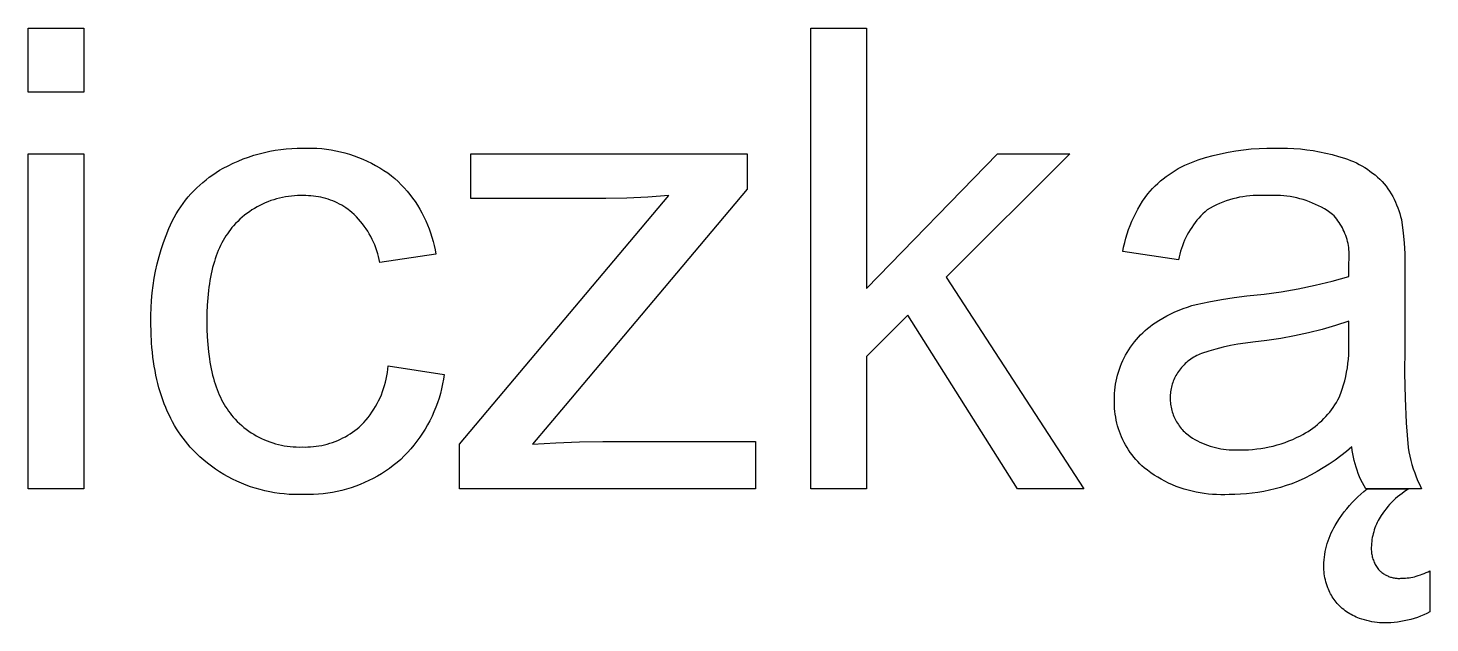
# Model space of a CAD drawing. Header units: millimetres. Extents: x -582 to 3448, y -204 to 2611.
# Drawn here: x 2549.9 to 2631.6, y -34.6 to 0.1 of the extents above; entities that cross this region are included whole.
import ezdxf

# ---------------------------------------------------------------- set-up
doc = ezdxf.new("R2010")
doc.units = ezdxf.units.MM
doc.header["$MEASUREMENT"] = 0
doc.layers.add('Domyslna', color=7, linetype='Continuous', true_color=0x000000)

msp = doc.modelspace()

# ---------------------------------------------------------------- linework, layer by layer
at = {"layer": 'Domyslna'}
for p, q in [((2549.904, -3.688), (2549.904, 0.054)), ((2549.904, 0.054), (2553.158, 0.054)), ((2553.158, 0.054), (2553.158, -3.688)), ((2595.501, -26.789), (2595.501, 0.054)), ((2595.501, 0.054), (2598.755, 0.054)), ((2598.755, 0.054), (2598.755, -15.119)), ((2553.158, -3.688), (2549.904, -3.688)), ((2549.904, -26.789), (2549.904, -7.267)), ((2549.904, -7.267), (2553.158, -7.267)), ((2553.158, -7.267), (2553.158, -26.789)), ((2563.051, -7.36), (2563.361, -7.271)), ((2563.361, -7.271), (2563.673, -7.192)), ((2563.673, -7.192), (2563.987, -7.123)), ((2563.987, -7.123), (2564.304, -7.066)), ((2564.304, -7.066), (2564.623, -7.019)), ((2564.623, -7.019), (2564.943, -6.983)), ((2564.943, -6.983), (2565.264, -6.959)), ((2565.264, -6.959), (2565.586, -6.945)), ((2565.586, -6.945), (2565.908, -6.942)), ((2565.908, -6.942), (2566.184, -6.935)), ((2566.184, -6.935), (2566.46, -6.937)), ((2566.46, -6.937), (2566.736, -6.949)), ((2566.736, -6.949), (2567.011, -6.971)), ((2567.011, -6.971), (2567.286, -7.002)), ((2567.286, -7.002), (2567.559, -7.042)), ((2567.559, -7.042), (2567.831, -7.092)), ((2567.831, -7.092), (2568.101, -7.151)), ((2568.101, -7.151), (2568.368, -7.219)), ((2568.368, -7.219), (2568.633, -7.297)), ((2568.633, -7.297), (2568.895, -7.384)), ((2575.689, -9.87), (2575.689, -7.267)), ((2575.689, -7.267), (2591.795, -7.267)), ((2591.795, -7.267), (2591.795, -9.341)), ((2598.755, -15.119), (2606.383, -7.267)), ((2610.585, -7.267), (2603.381, -14.463)), ((2606.383, -7.267), (2610.585, -7.267)), ((2618.937, -7.372), (2619.376, -7.264)), ((2619.376, -7.264), (2619.819, -7.172)), ((2619.819, -7.172), (2620.265, -7.095)), ((2620.265, -7.095), (2620.713, -7.033)), ((2620.713, -7.033), (2621.163, -6.987)), ((2621.163, -6.987), (2621.615, -6.956)), ((2621.615, -6.956), (2622.067, -6.941)), ((2622.067, -6.941), (2622.52, -6.942)), ((2622.52, -6.942), (2622.896, -6.936)), ((2622.896, -6.936), (2623.273, -6.942)), ((2623.273, -6.942), (2623.649, -6.959)), ((2623.649, -6.959), (2624.025, -6.989)), ((2624.025, -6.989), (2624.399, -7.031)), ((2624.399, -7.031), (2624.772, -7.085)), ((2624.772, -7.085), (2625.143, -7.151)), ((2625.143, -7.151), (2625.511, -7.229)), ((2625.511, -7.229), (2625.877, -7.318)), ((2625.877, -7.318), (2626.24, -7.419)), ((2561.066, -8.233), (2561.275, -8.114)), ((2561.275, -8.114), (2561.56, -7.963)), ((2561.56, -7.963), (2561.85, -7.822)), ((2561.85, -7.822), (2562.144, -7.691)), ((2562.144, -7.691), (2562.443, -7.571)), ((2562.443, -7.571), (2562.745, -7.46)), ((2562.745, -7.46), (2563.051, -7.36)), ((2568.895, -7.384), (2569.155, -7.479)), ((2569.155, -7.479), (2569.41, -7.584)), ((2569.41, -7.584), (2569.662, -7.697)), ((2569.662, -7.697), (2569.91, -7.819)), ((2569.91, -7.819), (2570.153, -7.949)), ((2570.153, -7.949), (2570.392, -8.088)), ((2570.392, -8.088), (2570.626, -8.235)), ((2616.73, -8.24), (2616.912, -8.135)), ((2616.912, -8.135), (2617.098, -8.035)), ((2617.098, -8.035), (2617.287, -7.942)), ((2617.287, -7.942), (2617.479, -7.855)), ((2617.479, -7.855), (2617.673, -7.774)), ((2617.673, -7.774), (2617.87, -7.7)), ((2617.87, -7.7), (2618.07, -7.632)), ((2618.07, -7.632), (2618.501, -7.494)), ((2618.501, -7.494), (2618.937, -7.372)), ((2626.24, -7.419), (2626.6, -7.531)), ((2626.6, -7.531), (2626.774, -7.591)), ((2626.774, -7.591), (2626.947, -7.657)), ((2626.947, -7.657), (2627.117, -7.729)), ((2627.117, -7.729), (2627.285, -7.807)), ((2627.285, -7.807), (2627.45, -7.891)), ((2627.45, -7.891), (2627.612, -7.98)), ((2627.612, -7.98), (2627.771, -8.074)), ((2627.771, -8.074), (2627.926, -8.174)), ((2559.905, -9.093), (2560.086, -8.934)), ((2560.086, -8.934), (2560.272, -8.781)), ((2560.272, -8.781), (2560.464, -8.634)), ((2560.464, -8.634), (2560.66, -8.494)), ((2560.66, -8.494), (2560.861, -8.36)), ((2560.861, -8.36), (2561.066, -8.233)), ((2570.626, -8.235), (2570.855, -8.389)), ((2570.855, -8.389), (2571.078, -8.552)), ((2571.078, -8.552), (2571.272, -8.719)), ((2571.272, -8.719), (2571.459, -8.892)), ((2571.459, -8.892), (2571.641, -9.072)), ((2615.718, -8.994), (2615.876, -8.855)), ((2615.876, -8.855), (2616.038, -8.721)), ((2616.038, -8.721), (2616.205, -8.592)), ((2616.205, -8.592), (2616.376, -8.469)), ((2616.376, -8.469), (2616.551, -8.352)), ((2616.551, -8.352), (2616.73, -8.24)), ((2627.926, -8.174), (2628.078, -8.279)), ((2628.078, -8.279), (2628.227, -8.39)), ((2628.227, -8.39), (2628.371, -8.505)), ((2628.371, -8.505), (2628.511, -8.626)), ((2628.511, -8.626), (2628.647, -8.751)), ((2628.647, -8.751), (2628.779, -8.88)), ((2628.779, -8.88), (2628.906, -9.015)), ((2559.083, -9.974), (2559.235, -9.787)), ((2559.235, -9.787), (2559.394, -9.605)), ((2559.394, -9.605), (2559.558, -9.429)), ((2559.558, -9.429), (2559.729, -9.258)), ((2559.729, -9.258), (2559.905, -9.093)), ((2564.897, -9.779), (2564.724, -9.812)), ((2565.071, -9.752), (2564.897, -9.779)), ((2565.245, -9.732), (2565.071, -9.752)), ((2565.421, -9.717), (2565.245, -9.732)), ((2565.597, -9.708), (2565.421, -9.717)), ((2565.773, -9.704), (2565.597, -9.708)), ((2565.949, -9.707), (2565.773, -9.704)), ((2566.094, -9.706), (2565.949, -9.707)), ((2566.24, -9.71), (2566.094, -9.706)), ((2566.385, -9.719), (2566.24, -9.71)), ((2566.53, -9.732), (2566.385, -9.719)), ((2566.674, -9.751), (2566.53, -9.732)), ((2566.817, -9.775), (2566.674, -9.751)), ((2566.96, -9.803), (2566.817, -9.775)), ((2571.641, -9.072), (2571.816, -9.258)), ((2571.816, -9.258), (2571.984, -9.45)), ((2571.984, -9.45), (2572.146, -9.648)), ((2572.146, -9.648), (2572.301, -9.851)), ((2575.039, -24.184), (2587.24, -9.707)), ((2591.795, -9.341), (2581.185, -21.929)), ((2586.013, -9.793), (2584.784, -9.847)), ((2587.24, -9.707), (2586.013, -9.793)), ((2614.98, -9.816), (2615.134, -9.602)), ((2615.134, -9.602), (2615.272, -9.443)), ((2615.272, -9.443), (2615.416, -9.289)), ((2615.416, -9.289), (2615.564, -9.139)), ((2615.564, -9.139), (2615.718, -8.994)), ((2620.675, -9.77), (2620.476, -9.807)), ((2620.875, -9.741), (2620.675, -9.77)), ((2621.077, -9.718), (2620.875, -9.741)), ((2621.278, -9.702), (2621.077, -9.718)), ((2621.481, -9.693), (2621.278, -9.702)), ((2621.683, -9.691), (2621.481, -9.693)), ((2621.885, -9.696), (2621.683, -9.691)), ((2622.088, -9.707), (2621.885, -9.696)), ((2622.28, -9.696), (2622.088, -9.707)), ((2622.473, -9.692), (2622.28, -9.696)), ((2622.666, -9.694), (2622.473, -9.692)), ((2622.859, -9.703), (2622.666, -9.694)), ((2623.051, -9.718), (2622.859, -9.703)), ((2623.243, -9.739), (2623.051, -9.718)), ((2623.434, -9.767), (2623.243, -9.739)), ((2623.624, -9.801), (2623.434, -9.767)), ((2628.906, -9.015), (2629.015, -9.157)), ((2629.015, -9.157), (2629.119, -9.303)), ((2629.119, -9.303), (2629.218, -9.452)), ((2629.218, -9.452), (2629.312, -9.605)), ((2629.312, -9.605), (2629.4, -9.761)), ((2629.4, -9.761), (2629.483, -9.92)), ((2558.538, -10.769), (2558.664, -10.564)), ((2558.664, -10.564), (2558.797, -10.363)), ((2558.797, -10.363), (2558.937, -10.166)), ((2558.937, -10.166), (2559.083, -9.974)), ((2562.943, -10.544), (2562.797, -10.642)), ((2563.092, -10.451), (2562.943, -10.544)), ((2563.245, -10.362), (2563.092, -10.451)), ((2563.4, -10.279), (2563.245, -10.362)), ((2563.558, -10.201), (2563.4, -10.279)), ((2563.718, -10.129), (2563.558, -10.201)), ((2563.881, -10.062), (2563.718, -10.129)), ((2564.046, -10.001), (2563.881, -10.062)), ((2564.213, -9.945), (2564.046, -10.001)), ((2564.382, -9.895), (2564.213, -9.945)), ((2564.552, -9.85), (2564.382, -9.895)), ((2564.724, -9.812), (2564.552, -9.85)), ((2567.102, -9.837), (2566.96, -9.803)), ((2567.242, -9.875), (2567.102, -9.837)), ((2567.381, -9.918), (2567.242, -9.875)), ((2567.518, -9.966), (2567.381, -9.918)), ((2567.654, -10.018), (2567.518, -9.966)), ((2567.788, -10.075), (2567.654, -10.018)), ((2567.92, -10.137), (2567.788, -10.075)), ((2568.049, -10.203), (2567.92, -10.137)), ((2568.177, -10.273), (2568.049, -10.203)), ((2568.301, -10.348), (2568.177, -10.273)), ((2568.423, -10.427), (2568.301, -10.348)), ((2568.543, -10.51), (2568.423, -10.427)), ((2568.659, -10.597), (2568.543, -10.51)), ((2568.773, -10.689), (2568.659, -10.597)), ((2572.301, -9.851), (2572.449, -10.059)), ((2572.449, -10.059), (2572.589, -10.273)), ((2572.589, -10.273), (2572.723, -10.491)), ((2572.723, -10.491), (2572.848, -10.713)), ((2583.554, -9.87), (2575.689, -9.87)), ((2584.784, -9.847), (2583.554, -9.87)), ((2614.437, -10.72), (2614.561, -10.488)), ((2614.561, -10.488), (2614.693, -10.259)), ((2614.693, -10.259), (2614.833, -10.035)), ((2614.833, -10.035), (2614.98, -9.816)), ((2618.596, -10.532), (2618.468, -10.646)), ((2618.772, -10.431), (2618.596, -10.532)), ((2618.951, -10.336), (2618.772, -10.431)), ((2619.133, -10.248), (2618.951, -10.336)), ((2619.317, -10.165), (2619.133, -10.248)), ((2619.505, -10.089), (2619.317, -10.165)), ((2619.695, -10.02), (2619.505, -10.089)), ((2619.888, -9.956), (2619.695, -10.02)), ((2620.082, -9.9), (2619.888, -9.956)), ((2620.278, -9.85), (2620.082, -9.9)), ((2620.476, -9.807), (2620.278, -9.85)), ((2623.812, -9.842), (2623.624, -9.801)), ((2624, -9.889), (2623.812, -9.842)), ((2624.185, -9.942), (2624, -9.889)), ((2624.369, -10.001), (2624.185, -9.942)), ((2624.55, -10.067), (2624.369, -10.001)), ((2624.729, -10.138), (2624.55, -10.067)), ((2624.906, -10.216), (2624.729, -10.138)), ((2625.08, -10.299), (2624.906, -10.216)), ((2625.251, -10.388), (2625.08, -10.299)), ((2625.419, -10.483), (2625.251, -10.388)), ((2625.584, -10.583), (2625.419, -10.483)), ((2625.745, -10.689), (2625.584, -10.583)), ((2629.483, -9.92), (2629.56, -10.081)), ((2629.56, -10.081), (2629.632, -10.246)), ((2629.632, -10.246), (2629.698, -10.412)), ((2629.698, -10.412), (2629.759, -10.581)), ((2629.759, -10.581), (2629.814, -10.751)), ((2558.104, -11.63), (2558.202, -11.41)), ((2558.202, -11.41), (2558.307, -11.193)), ((2558.307, -11.193), (2558.419, -10.979)), ((2558.419, -10.979), (2558.538, -10.769)), ((2561.999, -11.331), (2561.88, -11.461)), ((2562.122, -11.205), (2561.999, -11.331)), ((2562.249, -11.084), (2562.122, -11.205)), ((2562.381, -10.967), (2562.249, -11.084)), ((2562.516, -10.854), (2562.381, -10.967)), ((2562.655, -10.746), (2562.516, -10.854)), ((2562.797, -10.642), (2562.655, -10.746)), ((2568.903, -10.811), (2568.773, -10.689)), ((2569.029, -10.939), (2568.903, -10.811)), ((2569.151, -11.07), (2569.029, -10.939)), ((2569.268, -11.206), (2569.151, -11.07)), ((2569.381, -11.345), (2569.268, -11.206)), ((2569.489, -11.489), (2569.381, -11.345)), ((2572.848, -10.713), (2572.966, -10.94)), ((2572.966, -10.94), (2573.076, -11.171)), ((2573.076, -11.171), (2573.177, -11.405)), ((2573.177, -11.405), (2573.271, -11.643)), ((2614.11, -11.441), (2614.211, -11.197)), ((2614.211, -11.197), (2614.32, -10.957)), ((2614.32, -10.957), (2614.437, -10.72)), ((2617.789, -11.415), (2617.692, -11.556)), ((2617.891, -11.277), (2617.789, -11.415)), ((2617.998, -11.143), (2617.891, -11.277)), ((2618.109, -11.013), (2617.998, -11.143)), ((2618.225, -10.887), (2618.109, -11.013)), ((2618.344, -10.764), (2618.225, -10.887)), ((2618.468, -10.646), (2618.344, -10.764)), ((2625.903, -10.8), (2625.745, -10.689)), ((2625.985, -10.889), (2625.903, -10.8)), ((2626.065, -10.981), (2625.985, -10.889)), ((2626.141, -11.076), (2626.065, -10.981)), ((2626.214, -11.173), (2626.141, -11.076)), ((2626.283, -11.273), (2626.214, -11.173)), ((2626.349, -11.374), (2626.283, -11.273)), ((2626.411, -11.479), (2626.349, -11.374)), ((2629.814, -10.751), (2629.862, -10.924)), ((2629.862, -10.924), (2629.905, -11.098)), ((2629.905, -11.098), (2629.942, -11.273)), ((2629.942, -11.273), (2630.015, -11.872)), ((2557.795, -12.436), (2557.943, -12.031)), ((2557.943, -12.031), (2558.104, -11.63)), ((2561.349, -12.191), (2561.271, -12.326)), ((2561.429, -12.059), (2561.349, -12.191)), ((2561.514, -11.932), (2561.429, -12.059)), ((2561.601, -11.808), (2561.514, -11.932)), ((2561.691, -11.688), (2561.601, -11.808)), ((2561.784, -11.573), (2561.691, -11.688)), ((2561.88, -11.461), (2561.784, -11.573)), ((2569.592, -11.635), (2569.489, -11.489)), ((2569.689, -11.786), (2569.592, -11.635)), ((2569.782, -11.939), (2569.689, -11.786)), ((2569.869, -12.096), (2569.782, -11.939)), ((2569.951, -12.255), (2569.869, -12.096)), ((2573.271, -11.643), (2573.356, -11.884)), ((2573.356, -11.884), (2573.433, -12.127)), ((2573.433, -12.127), (2573.502, -12.373)), ((2613.787, -12.445), (2613.855, -12.19)), ((2613.855, -12.19), (2613.932, -11.938)), ((2613.932, -11.938), (2614.017, -11.688)), ((2614.017, -11.688), (2614.11, -11.441)), ((2617.353, -12.15), (2617.281, -12.306)), ((2617.43, -11.997), (2617.353, -12.15)), ((2617.512, -11.847), (2617.43, -11.997)), ((2617.6, -11.7), (2617.512, -11.847)), ((2617.692, -11.556), (2617.6, -11.7)), ((2626.469, -11.585), (2626.411, -11.479)), ((2626.524, -11.693), (2626.469, -11.585)), ((2626.575, -11.803), (2626.524, -11.693)), ((2626.622, -11.915), (2626.575, -11.803)), ((2626.665, -12.029), (2626.622, -11.915)), ((2626.705, -12.143), (2626.665, -12.029)), ((2626.74, -12.259), (2626.705, -12.143)), ((2630.015, -11.872), (2630.068, -12.473)), ((2557.539, -13.261), (2557.661, -12.846)), ((2557.661, -12.846), (2557.795, -12.436)), ((2560.927, -13.064), (2560.867, -13.223)), ((2560.989, -12.908), (2560.927, -13.064)), ((2561.055, -12.757), (2560.989, -12.908)), ((2561.124, -12.609), (2561.055, -12.757)), ((2561.196, -12.466), (2561.124, -12.609)), ((2561.271, -12.326), (2561.196, -12.466)), ((2570.027, -12.417), (2569.951, -12.255)), ((2570.098, -12.582), (2570.027, -12.417)), ((2570.163, -12.749), (2570.098, -12.582)), ((2570.223, -12.918), (2570.163, -12.749)), ((2570.276, -13.089), (2570.223, -12.918)), ((2573.502, -12.373), (2573.562, -12.622)), ((2573.562, -12.622), (2573.613, -12.872)), ((2573.613, -12.872), (2573.656, -13.124)), ((2613.676, -12.961), (2613.727, -12.702)), ((2616.93, -13.449), (2613.676, -12.961)), ((2613.727, -12.702), (2613.787, -12.445)), ((2617.047, -12.949), (2617.002, -13.114)), ((2617.097, -12.785), (2617.047, -12.949)), ((2617.153, -12.623), (2617.097, -12.785)), ((2617.214, -12.463), (2617.153, -12.623)), ((2617.281, -12.306), (2617.214, -12.463)), ((2626.771, -12.377), (2626.74, -12.259)), ((2626.798, -12.495), (2626.771, -12.377)), ((2626.821, -12.614), (2626.798, -12.495)), ((2626.84, -12.734), (2626.821, -12.614)), ((2626.855, -12.854), (2626.84, -12.734)), ((2626.865, -12.975), (2626.855, -12.854)), ((2626.871, -13.097), (2626.865, -12.975)), ((2630.068, -12.473), (2630.101, -13.076)), ((2557.337, -14.1), (2557.431, -13.678)), ((2557.431, -13.678), (2557.539, -13.261)), ((2560.707, -13.725), (2560.659, -13.901)), ((2560.757, -13.554), (2560.707, -13.725)), ((2560.811, -13.387), (2560.757, -13.554)), ((2560.867, -13.223), (2560.811, -13.387)), ((2570.324, -13.262), (2570.276, -13.089)), ((2570.366, -13.436), (2570.324, -13.262)), ((2570.402, -13.612), (2570.366, -13.436)), ((2573.656, -13.124), (2570.402, -13.612)), ((2616.963, -13.281), (2616.93, -13.449)), ((2617.002, -13.114), (2616.963, -13.281)), ((2626.836, -14.425), (2626.854, -13.581)), ((2626.854, -13.581), (2626.864, -13.46)), ((2626.864, -13.46), (2626.871, -13.339)), ((2626.873, -13.218), (2626.871, -13.097)), ((2626.871, -13.339), (2626.873, -13.218)), ((2630.101, -13.076), (2630.114, -13.679)), ((2630.114, -13.679), (2630.107, -14.283)), ((2557.189, -14.95), (2557.256, -14.524)), ((2557.256, -14.524), (2557.337, -14.1)), ((2560.501, -14.642), (2560.468, -14.838)), ((2560.536, -14.451), (2560.501, -14.642)), ((2560.574, -14.264), (2560.536, -14.451)), ((2560.615, -14.08), (2560.574, -14.264)), ((2560.659, -13.901), (2560.615, -14.08)), ((2603.381, -14.463), (2611.399, -26.789)), ((2624.886, -14.929), (2625.865, -14.693)), ((2625.865, -14.693), (2626.836, -14.425)), ((2630.107, -14.283), (2630.107, -18.609)), ((2557.097, -15.808), (2557.136, -15.378)), ((2557.136, -15.378), (2557.189, -14.95)), ((2560.413, -15.24), (2560.371, -15.659)), ((2560.439, -15.037), (2560.413, -15.24)), ((2560.468, -14.838), (2560.439, -15.037)), ((2620.908, -15.551), (2621.91, -15.445)), ((2621.91, -15.445), (2622.907, -15.305)), ((2622.907, -15.305), (2623.9, -15.133)), ((2623.9, -15.133), (2624.886, -14.929)), ((2557.06, -16.67), (2557.071, -16.239)), ((2557.071, -16.239), (2557.097, -15.808)), ((2560.34, -16.093), (2560.322, -16.544)), ((2560.371, -15.659), (2560.34, -16.093)), ((2616.955, -16.38), (2617.2, -16.284)), ((2617.2, -16.284), (2617.448, -16.196)), ((2617.448, -16.196), (2617.699, -16.116)), ((2617.699, -16.116), (2617.952, -16.044)), ((2617.952, -16.044), (2618.685, -15.886)), ((2618.685, -15.886), (2619.422, -15.751)), ((2619.422, -15.751), (2620.164, -15.639)), ((2620.164, -15.639), (2620.908, -15.551)), ((2557.062, -17.102), (2557.06, -16.67)), ((2557.072, -17.697), (2557.062, -17.102)), ((2560.322, -16.544), (2560.316, -17.01)), ((2560.316, -17.01), (2560.322, -17.483)), ((2601.165, -16.672), (2598.755, -19.082)), ((2607.55, -26.789), (2601.165, -16.672)), ((2615.41, -17.221), (2615.561, -17.116)), ((2615.561, -17.116), (2615.783, -16.975)), ((2615.783, -16.975), (2616.01, -16.841)), ((2616.01, -16.841), (2616.24, -16.714)), ((2616.24, -16.714), (2616.475, -16.595)), ((2616.475, -16.595), (2616.713, -16.483)), ((2616.713, -16.483), (2616.955, -16.38)), ((2626.854, -17.028), (2626.072, -17.277)), ((2626.836, -18.218), (2626.854, -17.028)), ((2557.1, -18.275), (2557.072, -17.697)), ((2560.322, -17.483), (2560.34, -17.94)), ((2560.34, -17.94), (2560.37, -18.38)), ((2614.468, -18.091), (2614.589, -17.953)), ((2614.589, -17.953), (2614.715, -17.819)), ((2614.715, -17.819), (2614.846, -17.69)), ((2614.846, -17.69), (2614.981, -17.566)), ((2614.981, -17.566), (2615.12, -17.446)), ((2615.12, -17.446), (2615.263, -17.331)), ((2615.263, -17.331), (2615.41, -17.221)), ((2623.687, -17.876), (2622.881, -18.026)), ((2624.488, -17.701), (2623.687, -17.876)), ((2625.284, -17.501), (2624.488, -17.701)), ((2626.072, -17.277), (2625.284, -17.501)), ((2557.122, -18.557), (2557.1, -18.275)), ((2557.148, -18.835), (2557.122, -18.557)), ((2560.37, -18.38), (2560.412, -18.803)), ((2613.935, -18.837), (2614.031, -18.681)), ((2614.031, -18.681), (2614.133, -18.528)), ((2614.133, -18.528), (2614.239, -18.378)), ((2614.239, -18.378), (2614.351, -18.233)), ((2614.351, -18.233), (2614.468, -18.091)), ((2618.685, -18.765), (2618.268, -18.899)), ((2619.106, -18.645), (2618.685, -18.765)), ((2619.53, -18.538), (2619.106, -18.645)), ((2619.958, -18.445), (2619.53, -18.538)), ((2620.389, -18.366), (2619.958, -18.445)), ((2620.822, -18.302), (2620.389, -18.366)), ((2621.256, -18.251), (2620.822, -18.302)), ((2622.07, -18.151), (2621.256, -18.251)), ((2622.881, -18.026), (2622.07, -18.151)), ((2626.845, -18.473), (2626.836, -18.218)), ((2626.838, -18.982), (2626.846, -18.728)), ((2626.846, -18.728), (2626.845, -18.473)), ((2630.107, -18.609), (2630.094, -20.055)), ((2557.179, -19.109), (2557.148, -18.835)), ((2557.215, -19.378), (2557.179, -19.109)), ((2557.255, -19.643), (2557.215, -19.378)), ((2560.412, -18.803), (2560.466, -19.21)), ((2560.466, -19.21), (2560.498, -19.408)), ((2560.498, -19.408), (2560.532, -19.601)), ((2598.755, -19.082), (2598.755, -26.789)), ((2613.539, -19.649), (2613.607, -19.482)), ((2613.607, -19.482), (2613.68, -19.318)), ((2613.68, -19.318), (2613.759, -19.156)), ((2613.759, -19.156), (2613.844, -18.997)), ((2613.844, -18.997), (2613.935, -18.837)), ((2617.247, -19.561), (2617.175, -19.635)), ((2617.32, -19.491), (2617.247, -19.561)), ((2617.396, -19.422), (2617.32, -19.491)), ((2617.475, -19.357), (2617.396, -19.422)), ((2617.555, -19.294), (2617.475, -19.357)), ((2617.638, -19.234), (2617.555, -19.294)), ((2617.723, -19.177), (2617.638, -19.234)), ((2617.81, -19.123), (2617.723, -19.177)), ((2617.898, -19.072), (2617.81, -19.123)), ((2617.988, -19.024), (2617.898, -19.072)), ((2618.08, -18.979), (2617.988, -19.024)), ((2618.174, -18.937), (2618.08, -18.979)), ((2618.268, -18.899), (2618.174, -18.937)), ((2626.761, -19.743), (2626.795, -19.49)), ((2626.795, -19.49), (2626.821, -19.237)), ((2626.821, -19.237), (2626.838, -18.982)), ((2557.301, -19.903), (2557.255, -19.643)), ((2557.351, -20.159), (2557.301, -19.903)), ((2557.406, -20.411), (2557.351, -20.159)), ((2557.466, -20.658), (2557.406, -20.411)), ((2560.532, -19.601), (2560.57, -19.79)), ((2560.57, -19.79), (2560.61, -19.975)), ((2560.61, -19.975), (2560.654, -20.156)), ((2560.654, -20.156), (2560.701, -20.333)), ((2560.701, -20.333), (2560.75, -20.506)), ((2570.728, -20.575), (2570.774, -20.389)), ((2570.774, -20.389), (2570.812, -20.201)), ((2570.812, -20.201), (2570.845, -20.012)), ((2570.845, -20.012), (2570.871, -19.822)), ((2570.871, -19.822), (2570.89, -19.631)), ((2570.89, -19.631), (2574.144, -20.119)), ((2574.103, -20.4), (2574.053, -20.679)), ((2574.144, -20.119), (2574.103, -20.4)), ((2613.288, -20.514), (2613.326, -20.337)), ((2613.326, -20.337), (2613.37, -20.163)), ((2613.37, -20.163), (2613.42, -19.99)), ((2613.42, -19.99), (2613.477, -19.818)), ((2613.477, -19.818), (2613.539, -19.649)), ((2616.691, -20.345), (2616.654, -20.428)), ((2616.731, -20.263), (2616.691, -20.345)), ((2616.773, -20.183), (2616.731, -20.263)), ((2616.819, -20.104), (2616.773, -20.183)), ((2616.867, -20.027), (2616.819, -20.104)), ((2616.917, -19.951), (2616.867, -20.027)), ((2616.978, -19.869), (2616.917, -19.951)), ((2617.041, -19.789), (2616.978, -19.869)), ((2617.107, -19.711), (2617.041, -19.789)), ((2617.175, -19.635), (2617.107, -19.711)), ((2626.607, -20.492), (2626.667, -20.244)), ((2626.667, -20.244), (2626.719, -19.995)), ((2626.719, -19.995), (2626.761, -19.743)), ((2630.094, -20.055), (2630.122, -21.501)), ((2557.53, -20.901), (2557.466, -20.658)), ((2557.6, -21.139), (2557.53, -20.901)), ((2557.674, -21.374), (2557.6, -21.139)), ((2560.75, -20.506), (2560.803, -20.674)), ((2560.803, -20.674), (2560.859, -20.839)), ((2560.859, -20.839), (2560.917, -20.999)), ((2560.917, -20.999), (2560.979, -21.156)), ((2560.979, -21.156), (2561.044, -21.308)), ((2570.485, -21.302), (2570.555, -21.124)), ((2570.555, -21.124), (2570.619, -20.943)), ((2570.619, -20.943), (2570.677, -20.76)), ((2570.677, -20.76), (2570.728, -20.575)), ((2573.924, -21.231), (2573.845, -21.504)), ((2573.993, -20.956), (2573.924, -21.231)), ((2574.053, -20.679), (2573.993, -20.956)), ((2613.189, -21.408), (2613.197, -21.228)), ((2613.197, -21.228), (2613.21, -21.048)), ((2613.21, -21.048), (2613.23, -20.869)), ((2613.23, -20.869), (2613.256, -20.691)), ((2613.256, -20.691), (2613.288, -20.514)), ((2616.454, -21.217), (2616.447, -21.308)), ((2616.464, -21.127), (2616.454, -21.217)), ((2616.477, -21.037), (2616.464, -21.127)), ((2616.493, -20.947), (2616.477, -21.037)), ((2616.512, -20.859), (2616.493, -20.947)), ((2616.535, -20.771), (2616.512, -20.859)), ((2616.56, -20.683), (2616.535, -20.771)), ((2616.588, -20.597), (2616.56, -20.683)), ((2616.62, -20.512), (2616.588, -20.597)), ((2616.654, -20.428), (2616.62, -20.512)), ((2626.284, -21.459), (2626.377, -21.221)), ((2626.377, -21.221), (2626.462, -20.981)), ((2626.462, -20.981), (2626.539, -20.738)), ((2626.539, -20.738), (2626.607, -20.492)), ((2557.752, -21.603), (2557.674, -21.374)), ((2557.836, -21.829), (2557.752, -21.603)), ((2557.924, -22.05), (2557.836, -21.829)), ((2558.018, -22.266), (2557.924, -22.05)), ((2561.044, -21.308), (2561.111, -21.456)), ((2561.111, -21.456), (2561.182, -21.6)), ((2561.182, -21.6), (2561.256, -21.74)), ((2561.256, -21.74), (2561.333, -21.876)), ((2561.333, -21.876), (2561.412, -22.007)), ((2561.412, -22.007), (2561.495, -22.135)), ((2570.045, -22.153), (2570.144, -21.989)), ((2570.144, -21.989), (2570.238, -21.822)), ((2570.238, -21.822), (2570.326, -21.651)), ((2570.326, -21.651), (2570.408, -21.478)), ((2570.408, -21.478), (2570.485, -21.302)), ((2573.659, -22.039), (2573.552, -22.302)), ((2573.757, -21.773), (2573.659, -22.039)), ((2573.845, -21.504), (2573.757, -21.773)), ((2581.185, -21.929), (2579.284, -24.186)), ((2613.186, -21.76), (2613.188, -21.588)), ((2613.19, -21.932), (2613.186, -21.76)), ((2613.188, -21.588), (2613.189, -21.408)), ((2613.2, -22.104), (2613.19, -21.932)), ((2616.443, -21.398), (2616.442, -21.489)), ((2616.442, -21.489), (2616.442, -21.581)), ((2616.442, -21.581), (2616.446, -21.673)), ((2616.447, -21.308), (2616.443, -21.398)), ((2616.446, -21.673), (2616.452, -21.765)), ((2616.452, -21.765), (2616.462, -21.856)), ((2616.462, -21.856), (2616.475, -21.947)), ((2616.475, -21.947), (2616.491, -22.038)), ((2616.491, -22.038), (2616.51, -22.127)), ((2625.833, -22.18), (2625.933, -22.042)), ((2625.933, -22.042), (2626.028, -21.9)), ((2626.028, -21.9), (2626.118, -21.756)), ((2626.118, -21.756), (2626.204, -21.609)), ((2626.204, -21.609), (2626.284, -21.459)), ((2630.122, -21.501), (2630.192, -22.945)), ((2558.116, -22.479), (2558.018, -22.266)), ((2558.218, -22.686), (2558.116, -22.479)), ((2558.326, -22.89), (2558.218, -22.686)), ((2561.495, -22.135), (2561.581, -22.258)), ((2561.581, -22.258), (2561.67, -22.378)), ((2561.67, -22.378), (2561.761, -22.493)), ((2561.761, -22.493), (2561.856, -22.604)), ((2561.856, -22.604), (2561.973, -22.733)), ((2561.973, -22.733), (2562.094, -22.858)), ((2562.094, -22.858), (2562.219, -22.979)), ((2569.466, -22.916), (2569.592, -22.772)), ((2569.592, -22.772), (2569.713, -22.623)), ((2569.713, -22.623), (2569.829, -22.47)), ((2569.829, -22.47), (2569.94, -22.313)), ((2569.94, -22.313), (2570.045, -22.153)), ((2573.312, -22.816), (2573.178, -23.066)), ((2573.437, -22.561), (2573.312, -22.816)), ((2573.552, -22.302), (2573.437, -22.561)), ((2613.215, -22.276), (2613.2, -22.104)), ((2613.237, -22.446), (2613.215, -22.276)), ((2613.264, -22.616), (2613.237, -22.446)), ((2613.297, -22.785), (2613.264, -22.616)), ((2613.335, -22.953), (2613.297, -22.785)), ((2616.51, -22.127), (2616.532, -22.217)), ((2616.532, -22.217), (2616.557, -22.305)), ((2616.557, -22.305), (2616.585, -22.393)), ((2616.585, -22.393), (2616.617, -22.479)), ((2616.617, -22.479), (2616.651, -22.564)), ((2616.651, -22.564), (2616.687, -22.649)), ((2616.687, -22.649), (2616.727, -22.731)), ((2616.727, -22.731), (2616.77, -22.813)), ((2616.77, -22.813), (2616.815, -22.893)), ((2625.145, -22.932), (2625.27, -22.816)), ((2625.27, -22.816), (2625.391, -22.697)), ((2625.391, -22.697), (2625.508, -22.573)), ((2625.508, -22.573), (2625.621, -22.445)), ((2625.621, -22.445), (2625.729, -22.314)), ((2625.729, -22.314), (2625.833, -22.18)), ((2558.438, -23.089), (2558.326, -22.89)), ((2558.555, -23.284), (2558.438, -23.089)), ((2558.677, -23.474), (2558.555, -23.284)), ((2558.804, -23.66), (2558.677, -23.474)), ((2558.935, -23.842), (2558.804, -23.66)), ((2562.219, -22.979), (2562.349, -23.096)), ((2562.349, -23.096), (2562.482, -23.208)), ((2562.482, -23.208), (2562.619, -23.315)), ((2562.619, -23.315), (2562.759, -23.418)), ((2562.759, -23.418), (2562.903, -23.516)), ((2562.903, -23.516), (2563.051, -23.609)), ((2563.051, -23.609), (2563.201, -23.697)), ((2568.392, -23.748), (2568.534, -23.667)), ((2568.534, -23.667), (2568.673, -23.581)), ((2568.673, -23.581), (2568.81, -23.49)), ((2568.81, -23.49), (2568.943, -23.395)), ((2568.943, -23.395), (2569.073, -23.296)), ((2569.073, -23.296), (2569.2, -23.192)), ((2569.2, -23.192), (2569.335, -23.057)), ((2569.335, -23.057), (2569.466, -22.916)), ((2572.886, -23.551), (2572.727, -23.786)), ((2573.036, -23.311), (2572.886, -23.551)), ((2573.178, -23.066), (2573.036, -23.311)), ((2613.379, -23.119), (2613.335, -22.953)), ((2613.429, -23.284), (2613.379, -23.119)), ((2613.484, -23.447), (2613.429, -23.284)), ((2613.545, -23.608), (2613.484, -23.447)), ((2613.611, -23.767), (2613.545, -23.608)), ((2616.815, -22.893), (2616.863, -22.971)), ((2616.863, -22.971), (2616.914, -23.048)), ((2616.914, -23.048), (2616.967, -23.123)), ((2616.967, -23.123), (2617.023, -23.196)), ((2617.023, -23.196), (2617.081, -23.267)), ((2617.081, -23.267), (2617.141, -23.336)), ((2617.141, -23.336), (2617.204, -23.403)), ((2617.204, -23.403), (2617.27, -23.468)), ((2617.27, -23.468), (2617.337, -23.531)), ((2617.337, -23.531), (2617.406, -23.591)), ((2617.406, -23.591), (2617.478, -23.649)), ((2617.478, -23.649), (2617.61, -23.74)), ((2624.023, -23.697), (2624.174, -23.618)), ((2624.174, -23.618), (2624.322, -23.534)), ((2624.322, -23.534), (2624.467, -23.445)), ((2624.467, -23.445), (2624.61, -23.352)), ((2624.61, -23.352), (2624.749, -23.253)), ((2624.749, -23.253), (2624.884, -23.151)), ((2624.884, -23.151), (2625.017, -23.044)), ((2625.017, -23.044), (2625.145, -22.932)), ((2630.192, -22.945), (2630.304, -24.387)), ((2559.071, -24.019), (2558.935, -23.842)), ((2559.212, -24.192), (2559.071, -24.019)), ((2559.358, -24.36), (2559.212, -24.192)), ((2559.509, -24.524), (2559.358, -24.36)), ((2563.201, -23.697), (2563.354, -23.78)), ((2563.354, -23.78), (2563.51, -23.857)), ((2563.51, -23.857), (2563.669, -23.929)), ((2563.669, -23.929), (2563.83, -23.996)), ((2563.83, -23.996), (2563.993, -24.057)), ((2563.993, -24.057), (2564.158, -24.113)), ((2564.158, -24.113), (2564.325, -24.162)), ((2564.325, -24.162), (2564.493, -24.207)), ((2564.493, -24.207), (2564.663, -24.245)), ((2564.663, -24.245), (2564.834, -24.277)), ((2564.834, -24.277), (2565.006, -24.304)), ((2565.006, -24.304), (2565.179, -24.325)), ((2565.179, -24.325), (2565.353, -24.34)), ((2565.353, -24.34), (2565.527, -24.349)), ((2565.527, -24.349), (2565.701, -24.352)), ((2565.701, -24.352), (2565.875, -24.349)), ((2565.875, -24.349), (2566.039, -24.352)), ((2566.039, -24.352), (2566.202, -24.349)), ((2566.202, -24.349), (2566.366, -24.341)), ((2566.366, -24.341), (2566.529, -24.327)), ((2566.529, -24.327), (2566.691, -24.308)), ((2566.691, -24.308), (2566.853, -24.283)), ((2566.853, -24.283), (2567.014, -24.253)), ((2567.014, -24.253), (2567.174, -24.218)), ((2567.174, -24.218), (2567.332, -24.177)), ((2567.332, -24.177), (2567.489, -24.131)), ((2567.489, -24.131), (2567.645, -24.08)), ((2567.645, -24.08), (2567.799, -24.023)), ((2567.799, -24.023), (2567.95, -23.962)), ((2567.95, -23.962), (2568.1, -23.896)), ((2568.1, -23.896), (2568.247, -23.824)), ((2568.247, -23.824), (2568.392, -23.748)), ((2572.203, -24.456), (2572.013, -24.667)), ((2572.385, -24.239), (2572.203, -24.456)), ((2572.56, -24.016), (2572.385, -24.239)), ((2572.727, -23.786), (2572.56, -24.016)), ((2575.039, -26.789), (2575.039, -24.184)), ((2579.284, -24.186), (2580.652, -24.098)), ((2580.652, -24.098), (2582.023, -24.044)), ((2582.023, -24.044), (2583.394, -24.024)), ((2583.394, -24.024), (2592.283, -24.024)), ((2592.283, -24.024), (2592.283, -26.789)), ((2613.682, -23.924), (2613.611, -23.767)), ((2613.759, -24.078), (2613.682, -23.924)), ((2613.84, -24.229), (2613.759, -24.078)), ((2613.927, -24.378), (2613.84, -24.229)), ((2614.019, -24.523), (2613.927, -24.378)), ((2617.61, -23.74), (2617.745, -23.827)), ((2617.745, -23.827), (2617.883, -23.91)), ((2617.883, -23.91), (2618.024, -23.987)), ((2618.024, -23.987), (2618.167, -24.06)), ((2618.167, -24.06), (2618.313, -24.127)), ((2618.313, -24.127), (2618.461, -24.19)), ((2618.461, -24.19), (2618.612, -24.247)), ((2618.612, -24.247), (2618.764, -24.299)), ((2618.764, -24.299), (2618.918, -24.346)), ((2618.918, -24.346), (2619.073, -24.387)), ((2619.073, -24.387), (2619.23, -24.423)), ((2619.23, -24.423), (2619.388, -24.454)), ((2619.388, -24.454), (2619.547, -24.479)), ((2619.547, -24.479), (2619.706, -24.498)), ((2619.706, -24.498), (2619.866, -24.512)), ((2620.995, -24.505), (2621.237, -24.489)), ((2621.237, -24.489), (2621.479, -24.466)), ((2621.479, -24.466), (2621.72, -24.435)), ((2621.72, -24.435), (2621.96, -24.395)), ((2621.96, -24.395), (2622.198, -24.348)), ((2622.198, -24.348), (2622.435, -24.293)), ((2622.435, -24.293), (2622.669, -24.231)), ((2622.669, -24.231), (2622.902, -24.16)), ((2622.902, -24.16), (2623.132, -24.083)), ((2623.132, -24.083), (2623.359, -23.997)), ((2623.359, -23.997), (2623.584, -23.904)), ((2623.584, -23.904), (2623.805, -23.804)), ((2623.805, -23.804), (2624.023, -23.697)), ((2627.016, -24.349), (2626.703, -24.616)), ((2627.042, -24.547), (2627.016, -24.349)), ((2630.304, -24.387), (2630.348, -24.637)), ((2559.711, -24.728), (2559.509, -24.524)), ((2559.921, -24.924), (2559.711, -24.728)), ((2560.137, -25.114), (2559.921, -24.924)), ((2560.36, -25.296), (2560.137, -25.114)), ((2560.588, -25.47), (2560.36, -25.296)), ((2571.401, -25.258), (2571.183, -25.431)), ((2571.612, -25.068), (2571.401, -25.258)), ((2571.816, -24.871), (2571.612, -25.068)), ((2572.013, -24.667), (2571.816, -24.871)), ((2614.115, -24.666), (2614.019, -24.523)), ((2614.217, -24.805), (2614.115, -24.666)), ((2614.323, -24.94), (2614.217, -24.805)), ((2614.433, -25.072), (2614.323, -24.94)), ((2614.548, -25.2), (2614.433, -25.072)), ((2614.667, -25.324), (2614.548, -25.2)), ((2619.866, -24.512), (2620.027, -24.52)), ((2620.027, -24.52), (2620.188, -24.523)), ((2620.188, -24.523), (2620.348, -24.52)), ((2620.348, -24.52), (2620.509, -24.512)), ((2620.509, -24.512), (2620.752, -24.512)), ((2620.752, -24.512), (2620.995, -24.505)), ((2626.048, -25.118), (2625.708, -25.351)), ((2626.38, -24.873), (2626.048, -25.118)), ((2626.703, -24.616), (2626.38, -24.873)), ((2627.074, -24.743), (2627.042, -24.547)), ((2627.112, -24.939), (2627.074, -24.743)), ((2627.156, -25.133), (2627.112, -24.939)), ((2627.207, -25.326), (2627.156, -25.133)), ((2630.348, -24.637), (2630.399, -24.885)), ((2630.399, -24.885), (2630.458, -25.132)), ((2630.458, -25.132), (2630.525, -25.376)), ((2560.823, -25.636), (2560.588, -25.47)), ((2561.062, -25.795), (2560.823, -25.636)), ((2561.307, -25.945), (2561.062, -25.795)), ((2561.557, -26.087), (2561.307, -25.945)), ((2561.812, -26.22), (2561.557, -26.087)), ((2570.256, -26.049), (2570.011, -26.183)), ((2570.495, -25.906), (2570.256, -26.049)), ((2570.73, -25.756), (2570.495, -25.906)), ((2570.959, -25.598), (2570.73, -25.756)), ((2571.183, -25.431), (2570.959, -25.598)), ((2614.791, -25.444), (2614.667, -25.324)), ((2614.918, -25.56), (2614.791, -25.444)), ((2615.109, -25.708), (2614.918, -25.56)), ((2615.304, -25.849), (2615.109, -25.708)), ((2615.505, -25.983), (2615.304, -25.849)), ((2615.71, -26.111), (2615.505, -25.983)), ((2615.918, -26.231), (2615.71, -26.111)), ((2624.643, -25.978), (2624.274, -26.162)), ((2625.005, -25.781), (2624.643, -25.978)), ((2625.36, -25.572), (2625.005, -25.781)), ((2625.708, -25.351), (2625.36, -25.572)), ((2627.264, -25.517), (2627.207, -25.326)), ((2627.327, -25.706), (2627.264, -25.517)), ((2627.396, -25.893), (2627.327, -25.706)), ((2627.471, -26.078), (2627.396, -25.893)), ((2627.552, -26.26), (2627.471, -26.078)), ((2630.525, -25.376), (2630.599, -25.619)), ((2630.599, -25.619), (2630.681, -25.859)), ((2630.681, -25.859), (2630.771, -26.096)), ((2630.771, -26.096), (2630.868, -26.33)), ((2553.158, -26.789), (2549.904, -26.789)), ((2562.071, -26.344), (2561.812, -26.22)), ((2562.334, -26.46), (2562.071, -26.344)), ((2562.601, -26.567), (2562.334, -26.46)), ((2562.871, -26.665), (2562.601, -26.567)), ((2563.144, -26.753), (2562.871, -26.665)), ((2563.421, -26.832), (2563.144, -26.753)), ((2563.699, -26.902), (2563.421, -26.832)), ((2563.98, -26.962), (2563.699, -26.902)), ((2567.921, -26.939), (2567.647, -26.993)), ((2568.192, -26.877), (2567.921, -26.939)), ((2568.461, -26.805), (2568.192, -26.877)), ((2568.728, -26.723), (2568.461, -26.805)), ((2568.992, -26.633), (2568.728, -26.723)), ((2569.252, -26.534), (2568.992, -26.633)), ((2569.509, -26.425), (2569.252, -26.534)), ((2569.762, -26.308), (2569.509, -26.425)), ((2570.011, -26.183), (2569.762, -26.308)), ((2592.283, -26.789), (2575.039, -26.789)), ((2598.755, -26.789), (2595.501, -26.789)), ((2611.399, -26.789), (2607.55, -26.789)), ((2616.131, -26.345), (2615.918, -26.231)), ((2616.348, -26.451), (2616.131, -26.345)), ((2616.568, -26.55), (2616.348, -26.451)), ((2616.791, -26.641), (2616.568, -26.55)), ((2617.017, -26.725), (2616.791, -26.641)), ((2617.246, -26.801), (2617.017, -26.725)), ((2617.478, -26.87), (2617.246, -26.801)), ((2617.711, -26.93), (2617.478, -26.87)), ((2617.946, -26.983), (2617.711, -26.93)), ((2621.886, -26.935), (2621.552, -26.992)), ((2622.218, -26.867), (2621.886, -26.935)), ((2622.547, -26.789), (2622.218, -26.867)), ((2622.874, -26.7), (2622.547, -26.789)), ((2623.197, -26.6), (2622.874, -26.7)), ((2623.517, -26.491), (2623.197, -26.6)), ((2623.898, -26.333), (2623.517, -26.491)), ((2624.274, -26.162), (2623.898, -26.333)), ((2627.545, -27.092), (2627.726, -26.938)), ((2627.639, -26.439), (2627.552, -26.26)), ((2627.732, -26.616), (2627.639, -26.439)), ((2627.726, -26.938), (2627.911, -26.789)), ((2627.83, -26.789), (2627.732, -26.616)), ((2631.084, -26.789), (2627.83, -26.789)), ((2627.911, -26.789), (2630.349, -26.789)), ((2630.211, -26.872), (2630.075, -26.96)), ((2630.349, -26.789), (2630.211, -26.872)), ((2630.868, -26.33), (2630.972, -26.561)), ((2630.972, -26.561), (2631.084, -26.789)), ((2564.263, -27.013), (2563.98, -26.962)), ((2564.548, -27.054), (2564.263, -27.013)), ((2564.833, -27.086), (2564.548, -27.054)), ((2565.12, -27.108), (2564.833, -27.086)), ((2565.407, -27.12), (2565.12, -27.108)), ((2565.694, -27.122), (2565.407, -27.12)), ((2565.982, -27.115), (2565.694, -27.122)), ((2566.26, -27.118), (2565.982, -27.115)), ((2566.539, -27.112), (2566.26, -27.118)), ((2566.817, -27.097), (2566.539, -27.112)), ((2567.095, -27.071), (2566.817, -27.097)), ((2567.372, -27.037), (2567.095, -27.071)), ((2567.647, -26.993), (2567.372, -27.037)), ((2618.183, -27.028), (2617.946, -26.983)), ((2618.422, -27.064), (2618.183, -27.028)), ((2618.661, -27.093), (2618.422, -27.064)), ((2618.902, -27.114), (2618.661, -27.093)), ((2619.143, -27.126), (2618.902, -27.114)), ((2619.384, -27.13), (2619.143, -27.126)), ((2619.625, -27.127), (2619.384, -27.13)), ((2619.866, -27.115), (2619.625, -27.127)), ((2620.204, -27.112), (2619.866, -27.115)), ((2620.543, -27.098), (2620.204, -27.112)), ((2620.88, -27.073), (2620.543, -27.098)), ((2621.217, -27.038), (2620.88, -27.073)), ((2621.552, -26.992), (2621.217, -27.038)), ((2626.723, -27.947), (2626.876, -27.766)), ((2626.876, -27.766), (2627.035, -27.59)), ((2627.035, -27.59), (2627.2, -27.418)), ((2627.2, -27.418), (2627.37, -27.253)), ((2627.37, -27.253), (2627.545, -27.092)), ((2629.222, -27.696), (2629.115, -27.818)), ((2629.332, -27.579), (2629.222, -27.696)), ((2629.447, -27.466), (2629.332, -27.579)), ((2629.566, -27.356), (2629.447, -27.466)), ((2629.688, -27.251), (2629.566, -27.356)), ((2629.814, -27.149), (2629.688, -27.251)), ((2629.943, -27.053), (2629.814, -27.149)), ((2630.075, -26.96), (2629.943, -27.053)), ((2626.17, -28.72), (2626.299, -28.52)), ((2626.299, -28.52), (2626.434, -28.325)), ((2626.434, -28.325), (2626.575, -28.134)), ((2626.575, -28.134), (2626.723, -27.947)), ((2628.609, -28.535), (2628.553, -28.637)), ((2628.668, -28.434), (2628.609, -28.535)), ((2628.731, -28.336), (2628.668, -28.434)), ((2628.82, -28.202), (2628.731, -28.336)), ((2628.914, -28.07), (2628.82, -28.202)), ((2629.012, -27.942), (2628.914, -28.07)), ((2629.115, -27.818), (2629.012, -27.942)), ((2625.755, -29.507), (2625.821, -29.357)), ((2625.821, -29.357), (2625.891, -29.21)), ((2625.891, -29.21), (2625.967, -29.065)), ((2625.967, -29.065), (2626.048, -28.923)), ((2626.048, -28.923), (2626.17, -28.72)), ((2628.262, -29.398), (2628.235, -29.512)), ((2628.293, -29.286), (2628.262, -29.398)), ((2628.327, -29.174), (2628.293, -29.286)), ((2628.365, -29.064), (2628.327, -29.174)), ((2628.407, -28.955), (2628.365, -29.064)), ((2628.452, -28.847), (2628.407, -28.955)), ((2628.501, -28.742), (2628.452, -28.847)), ((2628.553, -28.637), (2628.501, -28.742)), ((2625.506, -30.284), (2625.545, -30.125)), ((2625.545, -30.125), (2625.59, -29.968)), ((2625.59, -29.968), (2625.639, -29.812)), ((2625.639, -29.812), (2625.694, -29.659)), ((2625.694, -29.659), (2625.755, -29.507)), ((2628.155, -30.206), (2628.154, -30.274)), ((2628.159, -30.089), (2628.155, -30.206)), ((2628.166, -29.973), (2628.159, -30.089)), ((2628.178, -29.857), (2628.166, -29.973)), ((2628.193, -29.741), (2628.178, -29.857)), ((2628.212, -29.626), (2628.193, -29.741)), ((2628.235, -29.512), (2628.212, -29.626)), ((2625.395, -31.092), (2625.406, -30.929)), ((2625.406, -30.929), (2625.423, -30.767)), ((2625.423, -30.767), (2625.445, -30.605)), ((2625.445, -30.605), (2625.473, -30.444)), ((2625.473, -30.444), (2625.506, -30.284)), ((2628.154, -30.274), (2628.156, -30.342)), ((2628.156, -30.342), (2628.16, -30.41)), ((2628.16, -30.41), (2628.166, -30.478)), ((2628.166, -30.478), (2628.174, -30.546)), ((2628.174, -30.546), (2628.185, -30.613)), ((2628.185, -30.613), (2628.198, -30.68)), ((2628.198, -30.68), (2628.214, -30.746)), ((2628.214, -30.746), (2628.232, -30.812)), ((2628.232, -30.812), (2628.252, -30.877)), ((2628.252, -30.877), (2628.274, -30.942)), ((2628.274, -30.942), (2628.299, -31.006)), ((2628.299, -31.006), (2628.325, -31.068)), ((2625.39, -31.255), (2625.395, -31.092)), ((2625.391, -31.375), (2625.39, -31.255)), ((2625.396, -31.495), (2625.391, -31.375)), ((2625.404, -31.614), (2625.396, -31.495)), ((2625.417, -31.733), (2625.404, -31.614)), ((2625.434, -31.852), (2625.417, -31.733)), ((2628.325, -31.068), (2628.354, -31.13)), ((2628.354, -31.13), (2628.385, -31.191)), ((2628.385, -31.191), (2628.418, -31.251)), ((2628.418, -31.251), (2628.453, -31.309)), ((2628.453, -31.309), (2628.491, -31.366)), ((2628.491, -31.366), (2628.53, -31.422)), ((2628.53, -31.422), (2628.571, -31.477)), ((2628.571, -31.477), (2628.609, -31.517)), ((2628.609, -31.517), (2628.649, -31.556)), ((2628.649, -31.556), (2628.69, -31.593)), ((2628.69, -31.593), (2628.733, -31.629)), ((2628.733, -31.629), (2628.776, -31.664)), ((2628.776, -31.664), (2628.821, -31.697)), ((2628.821, -31.697), (2628.867, -31.729)), ((2628.867, -31.729), (2628.914, -31.759)), ((2628.914, -31.759), (2628.962, -31.787)), ((2628.962, -31.787), (2629.011, -31.814)), ((2629.011, -31.814), (2629.06, -31.839)), ((2629.06, -31.839), (2629.111, -31.863)), ((2630.776, -31.876), (2630.894, -31.842)), ((2630.894, -31.842), (2631.011, -31.804)), ((2631.011, -31.804), (2631.126, -31.762)), ((2631.126, -31.762), (2631.24, -31.716)), ((2631.24, -31.716), (2631.352, -31.666)), ((2631.352, -31.666), (2631.463, -31.613)), ((2631.463, -31.613), (2631.572, -31.555)), ((2631.572, -31.555), (2631.572, -33.958)), ((2625.455, -31.97), (2625.434, -31.852)), ((2625.48, -32.087), (2625.455, -31.97)), ((2625.508, -32.203), (2625.48, -32.087)), ((2625.541, -32.318), (2625.508, -32.203)), ((2625.577, -32.433), (2625.541, -32.318)), ((2625.617, -32.545), (2625.577, -32.433)), ((2625.654, -32.637), (2625.617, -32.545)), ((2625.693, -32.727), (2625.654, -32.637)), ((2629.111, -31.863), (2629.162, -31.884)), ((2629.162, -31.884), (2629.214, -31.904)), ((2629.214, -31.904), (2629.267, -31.922)), ((2629.267, -31.922), (2629.32, -31.939)), ((2629.32, -31.939), (2629.374, -31.953)), ((2629.374, -31.953), (2629.428, -31.966)), ((2629.428, -31.966), (2629.483, -31.976)), ((2629.483, -31.976), (2629.538, -31.985)), ((2629.538, -31.985), (2629.593, -31.992)), ((2629.593, -31.992), (2629.649, -31.998)), ((2629.649, -31.998), (2629.704, -32.001)), ((2629.704, -32.001), (2629.76, -32.002)), ((2629.76, -32.002), (2629.816, -32.002)), ((2629.816, -32.002), (2629.871, -31.999)), ((2629.871, -31.999), (2629.927, -31.995)), ((2629.927, -31.995), (2630.034, -31.993)), ((2630.034, -31.993), (2630.142, -31.987)), ((2630.142, -31.987), (2630.249, -31.977)), ((2630.249, -31.977), (2630.355, -31.964)), ((2630.355, -31.964), (2630.462, -31.947)), ((2630.462, -31.947), (2630.567, -31.927)), ((2630.567, -31.927), (2630.672, -31.903)), ((2630.672, -31.903), (2630.776, -31.876)), ((2625.735, -32.815), (2625.693, -32.727)), ((2625.781, -32.903), (2625.735, -32.815)), ((2625.829, -32.988), (2625.781, -32.903)), ((2625.88, -33.073), (2625.829, -32.988)), ((2625.933, -33.155), (2625.88, -33.073)), ((2625.99, -33.235), (2625.933, -33.155)), ((2626.049, -33.314), (2625.99, -33.235)), ((2626.11, -33.391), (2626.049, -33.314)), ((2626.174, -33.465), (2626.11, -33.391)), ((2626.241, -33.538), (2626.174, -33.465)), ((2626.31, -33.608), (2626.241, -33.538)), ((2626.387, -33.681), (2626.31, -33.608)), ((2626.466, -33.751), (2626.387, -33.681)), ((2626.548, -33.818), (2626.466, -33.751)), ((2626.632, -33.883), (2626.548, -33.818)), ((2626.717, -33.945), (2626.632, -33.883)), ((2626.805, -34.005), (2626.717, -33.945)), ((2626.895, -34.061), (2626.805, -34.005)), ((2626.987, -34.114), (2626.895, -34.061)), ((2627.08, -34.165), (2626.987, -34.114)), ((2627.175, -34.212), (2627.08, -34.165)), ((2627.271, -34.256), (2627.175, -34.212)), ((2627.369, -34.297), (2627.271, -34.256)), ((2627.468, -34.335), (2627.369, -34.297)), ((2630.842, -34.273), (2630.654, -34.335)), ((2631.029, -34.203), (2630.842, -34.273)), ((2631.212, -34.128), (2631.029, -34.203)), ((2631.393, -34.046), (2631.212, -34.128)), ((2631.572, -33.958), (2631.393, -34.046)), ((2627.61, -34.383), (2627.468, -34.335)), ((2627.754, -34.426), (2627.61, -34.383)), ((2627.899, -34.465), (2627.754, -34.426)), ((2628.046, -34.499), (2627.899, -34.465)), ((2628.193, -34.528), (2628.046, -34.499)), ((2628.341, -34.552), (2628.193, -34.528)), ((2628.491, -34.571), (2628.341, -34.552)), ((2628.64, -34.585), (2628.491, -34.571)), ((2628.79, -34.594), (2628.64, -34.585)), ((2628.94, -34.599), (2628.79, -34.594)), ((2629.091, -34.598), (2628.94, -34.599)), ((2629.289, -34.589), (2629.091, -34.598)), ((2629.487, -34.573), (2629.289, -34.589)), ((2629.685, -34.55), (2629.487, -34.573)), ((2629.881, -34.521), (2629.685, -34.55)), ((2630.077, -34.484), (2629.881, -34.521)), ((2630.271, -34.441), (2630.077, -34.484)), ((2630.463, -34.392), (2630.271, -34.441)), ((2630.654, -34.335), (2630.463, -34.392))]:
    msp.add_line(p, q, dxfattribs=at)

doc.saveas('drawing.dxf')
